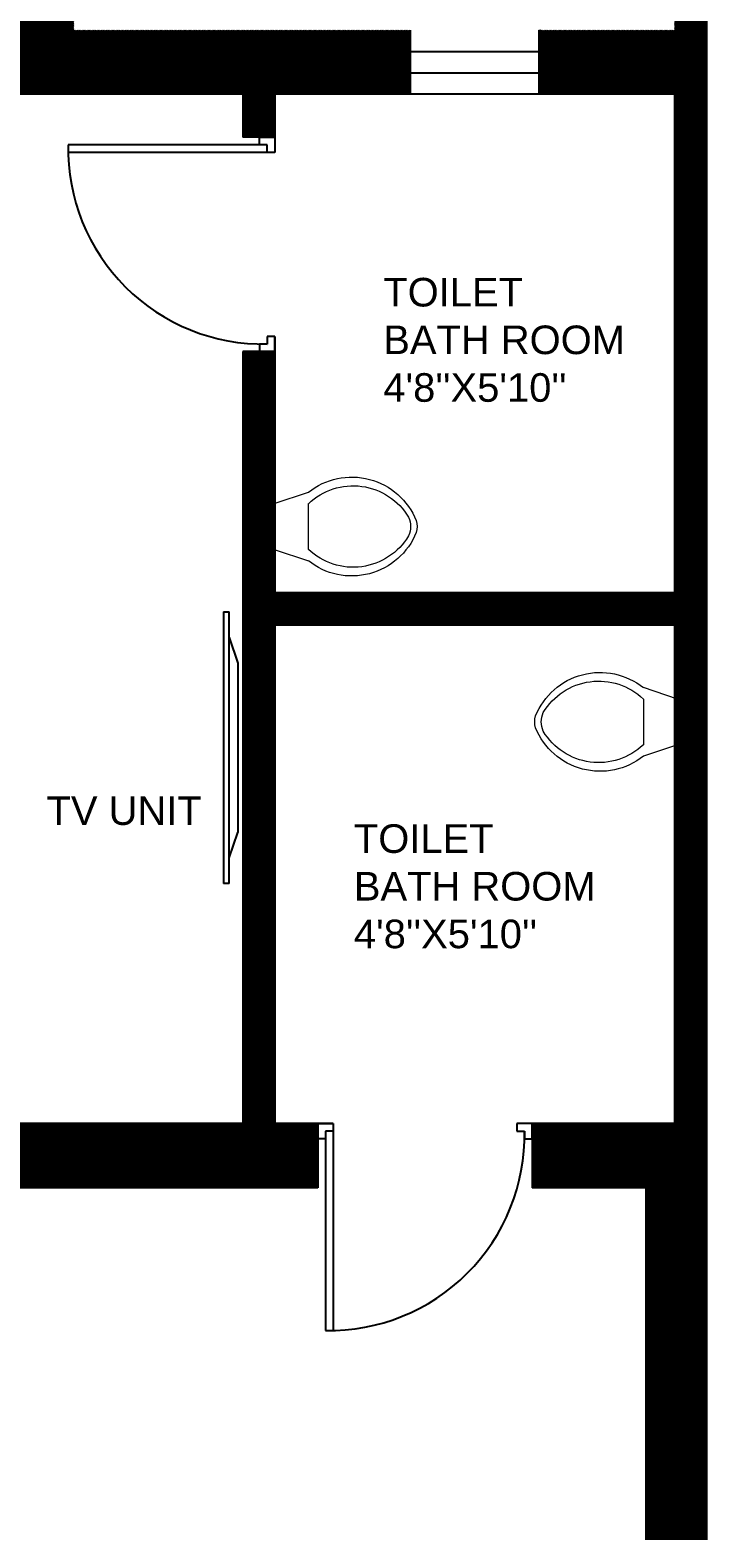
# Model space of a CAD drawing. Header units: inches. Extents: x 2610 to 3060, y 1152 to 1969.
# Drawn here: x 2965.4 to 3060.2, y 1635.1 to 1845.1 of the extents above; entities that cross this region are included whole.
import ezdxf

# ---------------------------------------------------------------- set-up
doc = ezdxf.new("R2010")
doc.units = ezdxf.units.IN
doc.header["$MEASUREMENT"] = 0
doc.layers.add('door', color=54, linetype='Continuous', plot=False)
doc.layers.add('windwo', color=140, linetype='Continuous', plot=False)
doc.layers.add('FURN', color=191, linetype='Continuous', lineweight=13)
doc.layers.add('revised plan$0$fixtures', color=67, linetype='Continuous', lineweight=5)
doc.styles.get("Standard").update_dxf_attribs({"font": 'arial.ttf'})

# ---------------------------------------------------------------- blocks, each defined once
blk = doc.blocks.new('121')
for p, q in [((72.05, 349.04), (72.05, 346.04)), ((73.55, 349.04), (72.05, 349.04)), ((73.55, 347.54), (73.55, 349.04)), ((75.05, 347.54), (73.55, 347.54)), ((75.05, 346.04), (75.05, 347.54)), ((72.05, 346.04), (75.05, 346.04))]:
    blk.add_line(p, q)
blk = doc.blocks.new('222')
for p, q in [((235.05, 347.54), (235.05, 386.54)), ((236.55, 347.54), (236.55, 386.54))]:
    blk.add_line(p, q)
blk.add_arc((235.8, 348.29), 38.26, 88.8767, 181.1233)
blk = doc.blocks.new('1.2')
at = {"layer": 'door', "yscale": 0.7142857142855983, "zscale": 0.7142857142855983, "rotation": 270}
for name, p, xscale in [('121', (3458.44, 3468.09), 0.7142857142855983), ('222', (3458.44, 3246.59), -0.7142857142855983), ('121', (3458.44, 3335.16), -0.7142857142855983)]:
    blk.add_blockref(name, p, dxfattribs=dict(at, xscale=xscale))
blk = doc.blocks.new('revised plan$0$w.c')
at = {"layer": 'revised plan$0$fixtures'}
for p, q in [((11.05, -0.16), (6.25, 1.44)), ((6.25, -6.56), (6.25, -0.16)), ((11.05, -0.16), (11.05, -6.56)), ((11.05, -6.56), (6.25, -8.16))]:
    blk.add_line(p, q, dxfattribs=at)
for centre, radius, start, end in [((0.19, -6.18), 9.74, 51.4691, 157.9714), ((0, -6.72), 9.06, 46.3677, 148.9468), ((-4.85, -3.36), 3.2, 155.7318, 204.2682), ((-5.75, -3.36), 3.2, 164.8605, 195.1395), ((0.19, -0.54), 9.74, 202.0284, 308.5307), ((0, 0), 9.06, 211.053, 313.6321)]:
    blk.add_arc(centre, radius, start, end, dxfattribs=at)
blk = doc.blocks.new('2')
at = {"color": 30, "true_color": 0xf26722}
for p, q in [((2933.62, 1545.74), (2933.62, 1583.74)), ((2934.42, 1583.74), (2933.62, 1583.74)), ((2934.42, 1583.74), (2934.42, 1545.74)), ((2933.62, 1580.15), (2932.41, 1576.59)), ((2933.62, 1549.33), (2932.41, 1552.89)), ((2933.62, 1545.74), (2934.42, 1545.74))]:
    blk.add_line(p, q, dxfattribs=at)
blk.add_lwpolyline([(2932.41, 1576.59), (2932.41, 1552.89)], dxfattribs=at)

msp = doc.modelspace()

# ---------------------------------------------------------------- hatches: boundary and pattern name
at = {"layer": 'windwo', "true_color": 0x5e67af}
h = msp.add_hatch(dxfattribs=at)
h.set_pattern_fill('ANSI31', color=165)
h.paths.add_polyline_path([(2713.16, 1836.1), (2743.16, 1836.1), (2743.16, 1845.1), (2704.16, 1845.1), (2704.16, 1668.48), (2713.16, 1668.48), (2713.16, 1683.1), (2719.16, 1683.1), (2719.16, 1685.24), (2719.16, 1692.1), (2713.16, 1692.1)], flags=17)
h.paths.add_polyline_path([(2884.16, 1845.1), (2815.16, 1845.1), (2815.16, 1836.1), (2845.16, 1836.1), (2845.16, 1692.1), (2839.17, 1692.1), (2839.17, 1683.1), (2845.16, 1683.1), (2860.15, 1683.1), (2860.15, 1686.1), (2860.15, 1692.1), (2854.16, 1692.1), (2854.16, 1836.1), (2884.16, 1836.1)], flags=17)
h.paths.add_polyline_path([(3018.66, 1845.1), (2971.53, 1845.1), (2971.53, 1851.1), (2962.53, 1851.1), (2962.53, 1845.1), (2956.16, 1845.1), (2956.16, 1836.1), (2995.16, 1836.1), (2995.16, 1830.1), (2999.66, 1830.1), (2999.66, 1836.1), (3018.66, 1836.1)], flags=17)
h.paths.add_polyline_path([(2971.53, 1881.1), (2962.53, 1881.1), (2962.53, 1875.1), (2971.53, 1875.1)], flags=17)
h.paths.add_polyline_path([(2782.16, 1595.36), (2773.16, 1595.36), (2773.16, 1584.12), (2713.16, 1584.12), (2713.16, 1598.74), (2704.16, 1598.74), (2704.16, 1538.65), (2713.16, 1538.65), (2713.16, 1575.12), (2845.16, 1575.12), (2845.16, 1490.18), (2854.16, 1490.18), (2854.16, 1584.12), (2782.16, 1584.12)], flags=17)
h.paths.add_polyline_path([(2782.16, 1683.1), (2797.17, 1683.1), (2797.17, 1686.1), (2797.17, 1692.1), (2749.16, 1692.1), (2749.16, 1683.1), (2773.16, 1683.1), (2773.16, 1635.86), (2725.83, 1635.86), (2725.78, 1635.71), (2719.38, 1635.71), (2713.16, 1635.86), (2713.16, 1650.48), (2704.16, 1650.48), (2704.16, 1616.74), (2713.16, 1616.74), (2713.16, 1631.36), (2773.16, 1631.36), (2773.16, 1625.36), (2782.16, 1625.36)], flags=17)
h.paths.add_polyline_path([(2854.16, 1436.18), (2845.16, 1436.18), (2845.16, 1430.18), (2713.16, 1430.18), (2713.16, 1466.65), (2704.16, 1466.65), (2704.16, 1328.1), (2862.56, 1328.1), (2862.56, 1337.1), (2713.16, 1337.1), (2713.16, 1421.18), (2817.52, 1421.18), (2817.52, 1421.25), (2848.94, 1421.25), (2854.16, 1421.18)], flags=17)
h.paths.add_polyline_path([(2968.76, 1305.26), (2967.56, 1305.26), (2931.56, 1305.26), (2931.56, 1345.1), (2922.56, 1345.1), (2922.56, 1337.1), (2910.56, 1337.1), (2910.56, 1328.1), (2922.56, 1328.1), (2922.56, 1296.26), (2968.76, 1296.26)], flags=17)
h.paths.add_polyline_path([(3060.16, 1933.1), (2640.16, 1933.1), (2640.16, 1329.1), (2644.16, 1329.1), (2644.16, 1929.1), (2962.53, 1929.1), (2962.53, 1923.1), (2971.53, 1923.1), (2971.53, 1929.1), (3055.66, 1929.1), (3055.66, 1845.1), (3036.66, 1845.1), (3036.66, 1836.1), (3055.66, 1836.1), (3055.66, 1766.35), (2999.66, 1766.35), (2999.66, 1800.1), (2995.16, 1800.1), (2995.16, 1692.1), (2902.15, 1692.1), (2902.15, 1683.1), (2922.56, 1683.1), (2922.56, 1677.1), (2931.56, 1677.1), (2931.56, 1683.1), (2999.66, 1683.1), (3005.66, 1683.1), (3005.66, 1692.1), (2999.66, 1692.1), (2999.66, 1761.85), (3055.66, 1761.85), (3055.66, 1692.1), (3035.66, 1692.1), (3035.66, 1683.1), (3051.66, 1683.1), (3051.66, 1503.1), (2931.56, 1503.1), (2931.56, 1635.1), (2922.56, 1635.1), (2922.56, 1494.1), (2958.66, 1494.1), (2958.66, 1482.1), (2967.66, 1482.1), (2967.66, 1494.1), (3051.66, 1494.1), (3051.66, 1422.1), (2967.66, 1422.1), (2967.66, 1434.1), (2958.66, 1434.1), (2958.66, 1422.1), (2922.56, 1422.1), (2922.56, 1405.1), (2931.56, 1405.1), (2931.56, 1413.1), (3051.66, 1413.1), (3051.66, 1305.26), (3040.76, 1305.26), (3040.76, 1296.26), (3051.66, 1296.26), (3051.66, 1161.6), (2793.16, 1161.6), (2793.16, 1153.1), (3060.16, 1153.1)])

# ---------------------------------------------------------------- linework, layer by layer
for p, q in [((3060.16, 1153.1), (3060.16, 1933.1)), ((2995.16, 1836.1), (2854.16, 1836.1)), ((2995.16, 1836.1), (2995.16, 1830.1)), ((3055.66, 1836.1), (2999.66, 1836.1)), ((2999.66, 1836.1), (2999.66, 1827.96)), ((2999.66, 1836.1), (2999.66, 1830.1)), ((3055.66, 1766.35), (3055.66, 1836.1)), ((2999.66, 1830.1), (2995.16, 1830.1)), ((2999.66, 1802.24), (2999.66, 1766.35)), ((2995.16, 1800.1), (2995.16, 1692.1)), ((2999.66, 1800.1), (2995.16, 1800.1)), ((2999.66, 1800.1), (2999.66, 1766.35)), ((3055.66, 1766.35), (2999.66, 1766.35)), ((3055.66, 1761.85), (2999.66, 1761.85)), ((2999.66, 1761.85), (2999.66, 1692.1)), ((2999.66, 1761.85), (2999.66, 1692.1)), ((3055.66, 1692.1), (3055.66, 1761.85)), ((3055.66, 1747.6), (3055.66, 1752.1)), ((2995.16, 1692.1), (2902.15, 1692.1)), ((3007.8, 1692.1), (2999.66, 1692.1)), ((3005.66, 1692.1), (3005.66, 1683.1)), ((3055.66, 1692.1), (3033.52, 1692.1)), ((3035.66, 1692.1), (3035.66, 1683.1)), ((2999.66, 1683.1), (2931.56, 1683.1)), ((3005.66, 1683.1), (2999.66, 1683.1)), ((3051.66, 1683.1), (3035.66, 1683.1)), ((3051.66, 1503.1), (3051.66, 1683.1))]:
    msp.add_line(p, q)
at = {"layer": 'windwo'}
for p, q in [((3018.66, 1836.1), (3018.66, 1845.1)), ((3036.66, 1836.1), (3036.66, 1845.1)), ((3018.66, 1842.1), (3036.66, 1842.1)), ((3018.66, 1839.1), (3036.66, 1839.1))]:
    msp.add_line(p, q, dxfattribs=at)

# ---------------------------------------------------------------- block references
at = {"layer": 'door', "xscale": -1}
msp.add_blockref('1.2', (6705.26, -1586.53), dxfattribs=at)
at = {"layer": 'door', "xscale": -1, "rotation": 90}
msp.add_blockref('1.2', (6422.29, 5397.7), dxfattribs=at)
at = {"layer": 'FURN', "color": 0, "lineweight": 50, "xscale": -1}
msp.add_blockref('revised plan$0$w.c', (3010.61, 1778.99), dxfattribs=at)
at = {"layer": 'FURN', "color": 0, "lineweight": 50, "xscale": -1, "rotation": 180}
msp.add_blockref('revised plan$0$w.c', (3045, 1744.94), dxfattribs=at)
at = {"layer": 'windwo', "xscale": -1}
msp.add_blockref('2', (5926.87, 179.94), dxfattribs=at)

# ---------------------------------------------------------------- texts
at = {"char_height": 4, "attachment_point": 1}
for s, width, heights, insert in [("TOILET\\PBATH ROOM \\P4'8''X5'10''     ", 60.3324, [28.26], (3014.84, 1810.42)), ('TV UNIT', 23.7808, [13.93], (2967.69, 1737.88)), ("TOILET\\PBATH ROOM \\P4'8''X5'10''   ", 60.3324, [28.26], (3010.72, 1733.97))]:
    msp.add_mtext_dynamic_manual_height_columns(s, width=width, gutter_width=1, heights=heights, dxfattribs=dict(at, insert=insert))

doc.saveas('drawing.dxf')
